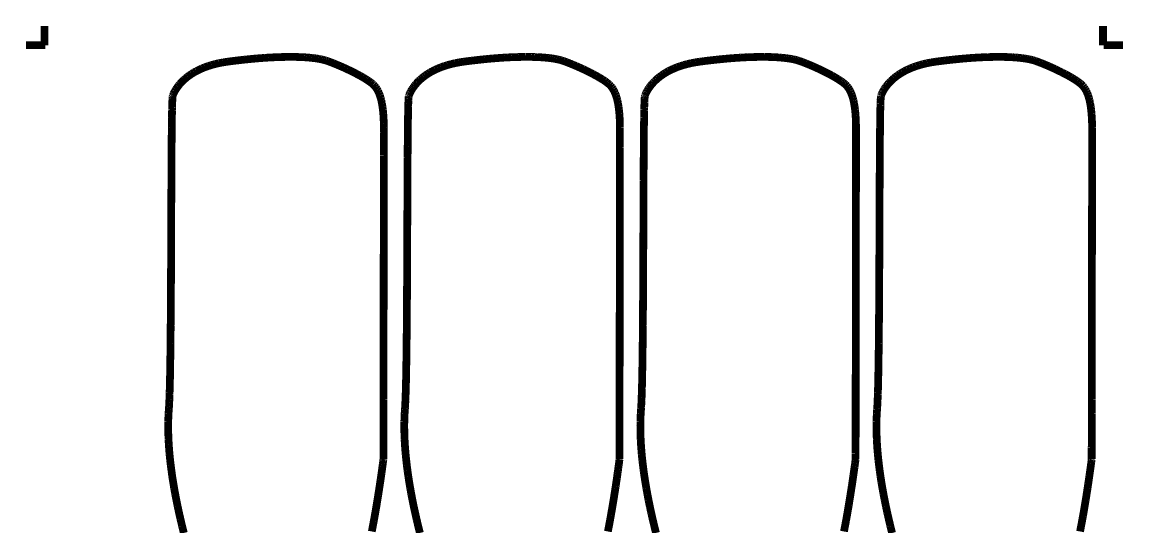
# Model space of a CAD drawing. Extents: x 0 to 49.7, y 1.1 to 69.1.
# Drawn here: x -0.04 to 49.65, y 46.38 to 69.08 of the extents above; entities that cross this region are included whole.
import ezdxf

# ---------------------------------------------------------------- set-up
doc = ezdxf.new("R2010")
doc.units = 0
doc.layers.get('0').update_dxf_attribs({"linetype": 'CONTINUOUS'})

msp = doc.modelspace()

# ---------------------------------------------------------------- linework, layer by layer
at = {"color": 24, "const_width": 0.348}
for points in [[(0.968, 68.038), (0.968, 68.907)], [(48.577, 68.038), (48.577, 68.907)], [(0.129, 68.038), (0.998, 68.038)], [(48.608, 68.038), (49.477, 68.038)], [(10.327, 67.43), (10.145, 67.412)], [(10.506, 67.446), (10.327, 67.43)], [(10.683, 67.46), (10.506, 67.446)], [(10.855, 67.473), (10.683, 67.46)], [(11.025, 67.484), (10.855, 67.473)], [(11.191, 67.493), (11.025, 67.484)], [(11.353, 67.501), (11.191, 67.493)], [(11.512, 67.507), (11.353, 67.501)], [(11.667, 67.511), (11.512, 67.507)], [(11.818, 67.514), (11.667, 67.511)], [(11.965, 67.516), (11.818, 67.514)], [(12.108, 67.516), (11.965, 67.516)], [(12.247, 67.514), (12.108, 67.516)], [(12.382, 67.511), (12.247, 67.514)], [(12.512, 67.506), (12.382, 67.511)], [(12.638, 67.5), (12.512, 67.506)], [(12.759, 67.492), (12.638, 67.5)], [(12.875, 67.482), (12.759, 67.492)], [(12.986, 67.471), (12.875, 67.482)], [(13.093, 67.459), (12.986, 67.471)], [(13.195, 67.445), (13.093, 67.459)], [(13.291, 67.43), (13.195, 67.445)], [(13.382, 67.413), (13.291, 67.43)], [(20.947, 67.43), (20.764, 67.412)], [(21.126, 67.446), (20.947, 67.43)], [(21.302, 67.46), (21.126, 67.446)], [(21.475, 67.473), (21.302, 67.46)], [(21.645, 67.484), (21.475, 67.473)], [(21.811, 67.493), (21.645, 67.484)], [(21.973, 67.501), (21.811, 67.493)], [(22.132, 67.507), (21.973, 67.501)], [(22.287, 67.511), (22.132, 67.507)], [(22.438, 67.514), (22.287, 67.511)], [(22.585, 67.516), (22.438, 67.514)], [(22.728, 67.516), (22.585, 67.516)], [(22.867, 67.514), (22.728, 67.516)], [(23.001, 67.511), (22.867, 67.514)], [(23.132, 67.506), (23.001, 67.511)], [(23.257, 67.5), (23.132, 67.506)], [(23.378, 67.492), (23.257, 67.5)], [(23.495, 67.482), (23.378, 67.492)], [(23.606, 67.471), (23.495, 67.482)], [(23.713, 67.459), (23.606, 67.471)], [(23.814, 67.445), (23.713, 67.459)], [(23.911, 67.43), (23.814, 67.445)], [(24.002, 67.413), (23.911, 67.43)], [(31.566, 67.43), (31.384, 67.412)], [(31.746, 67.446), (31.566, 67.43)], [(31.922, 67.46), (31.746, 67.446)], [(32.095, 67.473), (31.922, 67.46)], [(32.264, 67.484), (32.095, 67.473)], [(32.43, 67.493), (32.264, 67.484)], [(32.593, 67.501), (32.43, 67.493)], [(32.751, 67.507), (32.593, 67.501)], [(32.906, 67.511), (32.751, 67.507)], [(33.057, 67.514), (32.906, 67.511)], [(33.205, 67.516), (33.057, 67.514)], [(33.348, 67.516), (33.205, 67.516)], [(33.486, 67.514), (33.348, 67.516)], [(33.621, 67.511), (33.486, 67.514)], [(33.751, 67.506), (33.621, 67.511)], [(33.877, 67.5), (33.751, 67.506)], [(33.998, 67.492), (33.877, 67.5)], [(34.114, 67.482), (33.998, 67.492)], [(34.226, 67.471), (34.114, 67.482)], [(34.332, 67.459), (34.226, 67.471)], [(34.434, 67.445), (34.332, 67.459)], [(34.53, 67.43), (34.434, 67.445)], [(34.622, 67.413), (34.53, 67.43)], [(42.186, 67.43), (42.004, 67.412)], [(42.365, 67.446), (42.186, 67.43)], [(42.541, 67.46), (42.365, 67.446)], [(42.714, 67.473), (42.541, 67.46)], [(42.884, 67.484), (42.714, 67.473)], [(43.05, 67.493), (42.884, 67.484)], [(43.212, 67.501), (43.05, 67.493)], [(43.371, 67.507), (43.212, 67.501)], [(43.526, 67.511), (43.371, 67.507)], [(43.677, 67.514), (43.526, 67.511)], [(43.824, 67.516), (43.677, 67.514)], [(43.967, 67.516), (43.824, 67.516)], [(44.106, 67.514), (43.967, 67.516)], [(44.241, 67.511), (44.106, 67.514)], [(44.371, 67.506), (44.241, 67.511)], [(44.496, 67.5), (44.371, 67.506)], [(44.617, 67.492), (44.496, 67.5)], [(44.734, 67.482), (44.617, 67.492)], [(44.845, 67.471), (44.734, 67.482)], [(44.952, 67.459), (44.845, 67.471)], [(45.053, 67.445), (44.952, 67.459)], [(45.15, 67.43), (45.053, 67.445)], [(45.241, 67.413), (45.15, 67.43)], [(7.918, 66.94), (7.799, 66.881)], [(8.046, 66.998), (7.918, 66.94)], [(8.182, 67.053), (8.046, 66.998)], [(8.327, 67.104), (8.182, 67.053)], [(8.481, 67.152), (8.327, 67.104)], [(8.644, 67.196), (8.481, 67.152)], [(8.816, 67.236), (8.644, 67.196)], [(8.998, 67.27), (8.816, 67.236)], [(9.191, 67.3), (8.998, 67.27)], [(9.387, 67.326), (9.191, 67.3)], [(9.58, 67.35), (9.387, 67.326)], [(9.771, 67.372), (9.58, 67.35)], [(9.959, 67.393), (9.771, 67.372)], [(10.145, 67.412), (9.959, 67.393)], [(13.468, 67.394), (13.382, 67.413)], [(13.549, 67.374), (13.468, 67.394)], [(13.624, 67.353), (13.549, 67.374)], [(13.693, 67.33), (13.624, 67.353)], [(13.829, 67.28), (13.693, 67.33)], [(13.972, 67.225), (13.829, 67.28)], [(14.119, 67.165), (13.972, 67.225)], [(14.268, 67.102), (14.119, 67.165)], [(14.42, 67.035), (14.268, 67.102)], [(14.571, 66.966), (14.42, 67.035)], [(14.721, 66.894), (14.571, 66.966)], [(18.538, 66.94), (18.419, 66.881)], [(18.666, 66.998), (18.538, 66.94)], [(18.802, 67.053), (18.666, 66.998)], [(18.946, 67.104), (18.802, 67.053)], [(19.1, 67.152), (18.946, 67.104)], [(19.263, 67.196), (19.1, 67.152)], [(19.436, 67.236), (19.263, 67.196)], [(19.618, 67.27), (19.436, 67.236)], [(19.81, 67.3), (19.618, 67.27)], [(20.006, 67.326), (19.81, 67.3)], [(20.2, 67.35), (20.006, 67.326)], [(20.391, 67.372), (20.2, 67.35)], [(20.579, 67.393), (20.391, 67.372)], [(20.764, 67.412), (20.579, 67.393)], [(24.088, 67.394), (24.002, 67.413)], [(24.168, 67.374), (24.088, 67.394)], [(24.243, 67.353), (24.168, 67.374)], [(24.313, 67.33), (24.243, 67.353)], [(24.449, 67.28), (24.313, 67.33)], [(24.591, 67.225), (24.449, 67.28)], [(24.738, 67.165), (24.591, 67.225)], [(24.888, 67.102), (24.738, 67.165)], [(25.039, 67.035), (24.888, 67.102)], [(25.19, 66.966), (25.039, 67.035)], [(25.34, 66.894), (25.19, 66.966)], [(29.158, 66.94), (29.038, 66.881)], [(29.285, 66.998), (29.158, 66.94)], [(29.421, 67.053), (29.285, 66.998)], [(29.566, 67.104), (29.421, 67.053)], [(29.72, 67.152), (29.566, 67.104)], [(29.883, 67.196), (29.72, 67.152)], [(30.055, 67.236), (29.883, 67.196)], [(30.238, 67.27), (30.055, 67.236)], [(30.43, 67.3), (30.238, 67.27)], [(30.626, 67.326), (30.43, 67.3)], [(30.82, 67.35), (30.626, 67.326)], [(31.011, 67.372), (30.82, 67.35)], [(31.199, 67.393), (31.011, 67.372)], [(31.384, 67.412), (31.199, 67.393)], [(34.707, 67.394), (34.622, 67.413)], [(34.788, 67.374), (34.707, 67.394)], [(34.863, 67.353), (34.788, 67.374)], [(34.932, 67.33), (34.863, 67.353)], [(35.069, 67.28), (34.932, 67.33)], [(35.211, 67.225), (35.069, 67.28)], [(35.358, 67.165), (35.211, 67.225)], [(35.508, 67.102), (35.358, 67.165)], [(35.659, 67.035), (35.508, 67.102)], [(35.81, 66.966), (35.659, 67.035)], [(35.96, 66.894), (35.81, 66.966)], [(39.777, 66.94), (39.658, 66.881)], [(39.905, 66.998), (39.777, 66.94)], [(40.041, 67.053), (39.905, 66.998)], [(40.186, 67.104), (40.041, 67.053)], [(40.339, 67.152), (40.186, 67.104)], [(40.502, 67.196), (40.339, 67.152)], [(40.675, 67.236), (40.502, 67.196)], [(40.857, 67.27), (40.675, 67.236)], [(41.05, 67.3), (40.857, 67.27)], [(41.246, 67.326), (41.05, 67.3)], [(41.439, 67.35), (41.246, 67.326)], [(41.63, 67.372), (41.439, 67.35)], [(41.818, 67.393), (41.63, 67.372)], [(42.004, 67.412), (41.818, 67.393)], [(45.327, 67.394), (45.241, 67.413)], [(45.408, 67.374), (45.327, 67.394)], [(45.482, 67.353), (45.408, 67.374)], [(45.552, 67.33), (45.482, 67.353)], [(45.688, 67.28), (45.552, 67.33)], [(45.831, 67.225), (45.688, 67.28)], [(45.977, 67.165), (45.831, 67.225)], [(46.127, 67.102), (45.977, 67.165)], [(46.278, 67.035), (46.127, 67.102)], [(46.43, 66.966), (46.278, 67.035)], [(46.579, 66.894), (46.43, 66.966)], [(7.172, 66.428), (7.109, 66.363)], [(7.241, 66.493), (7.172, 66.428)], [(7.317, 66.559), (7.241, 66.493)], [(7.399, 66.625), (7.317, 66.559)], [(7.488, 66.69), (7.399, 66.625)], [(7.584, 66.755), (7.488, 66.69)], [(7.688, 66.819), (7.584, 66.755)], [(7.799, 66.881), (7.688, 66.819)], [(14.867, 66.821), (14.721, 66.894)], [(15.01, 66.748), (14.867, 66.821)], [(15.146, 66.675), (15.01, 66.748)], [(15.275, 66.602), (15.146, 66.675)], [(15.395, 66.53), (15.275, 66.602)], [(15.451, 66.495), (15.395, 66.53)], [(15.505, 66.46), (15.451, 66.495)], [(15.555, 66.427), (15.505, 66.46)], [(15.602, 66.393), (15.555, 66.427)], [(17.792, 66.428), (17.729, 66.363)], [(17.861, 66.493), (17.792, 66.428)], [(17.936, 66.559), (17.861, 66.493)], [(18.018, 66.625), (17.936, 66.559)], [(18.107, 66.69), (18.018, 66.625)], [(18.204, 66.755), (18.107, 66.69)], [(18.307, 66.819), (18.204, 66.755)], [(18.419, 66.881), (18.307, 66.819)], [(25.487, 66.821), (25.34, 66.894)], [(25.629, 66.748), (25.487, 66.821)], [(25.766, 66.675), (25.629, 66.748)], [(25.895, 66.602), (25.766, 66.675)], [(26.015, 66.53), (25.895, 66.602)], [(26.071, 66.495), (26.015, 66.53)], [(26.124, 66.46), (26.071, 66.495)], [(26.175, 66.427), (26.124, 66.46)], [(26.222, 66.393), (26.175, 66.427)], [(28.411, 66.428), (28.348, 66.363)], [(28.48, 66.493), (28.411, 66.428)], [(28.556, 66.559), (28.48, 66.493)], [(28.638, 66.625), (28.556, 66.559)], [(28.727, 66.69), (28.638, 66.625)], [(28.823, 66.755), (28.727, 66.69)], [(28.927, 66.819), (28.823, 66.755)], [(29.038, 66.881), (28.927, 66.819)], [(36.107, 66.821), (35.96, 66.894)], [(36.249, 66.748), (36.107, 66.821)], [(36.385, 66.675), (36.249, 66.748)], [(36.514, 66.602), (36.385, 66.675)], [(36.634, 66.53), (36.514, 66.602)], [(36.69, 66.495), (36.634, 66.53)], [(36.744, 66.46), (36.69, 66.495)], [(36.794, 66.427), (36.744, 66.46)], [(36.842, 66.393), (36.794, 66.427)], [(39.031, 66.428), (38.968, 66.363)], [(39.1, 66.493), (39.031, 66.428)], [(39.175, 66.559), (39.1, 66.493)], [(39.257, 66.625), (39.175, 66.559)], [(39.347, 66.69), (39.257, 66.625)], [(39.443, 66.755), (39.347, 66.69)], [(39.546, 66.819), (39.443, 66.755)], [(39.658, 66.881), (39.546, 66.819)], [(46.726, 66.821), (46.579, 66.894)], [(46.868, 66.748), (46.726, 66.821)], [(47.005, 66.675), (46.868, 66.748)], [(47.134, 66.602), (47.005, 66.675)], [(47.254, 66.53), (47.134, 66.602)], [(47.31, 66.495), (47.254, 66.53)], [(47.364, 66.46), (47.31, 66.495)], [(47.414, 66.427), (47.364, 66.46)], [(47.461, 66.393), (47.414, 66.427)], [(6.798, 65.925), (6.779, 65.886)], [(6.82, 65.968), (6.798, 65.925)], [(6.847, 66.015), (6.82, 65.968)], [(6.878, 66.067), (6.847, 66.015)], [(6.914, 66.121), (6.878, 66.067)], [(6.955, 66.178), (6.914, 66.121)], [(7.001, 66.238), (6.955, 66.178)], [(7.052, 66.3), (7.001, 66.238)], [(7.109, 66.363), (7.052, 66.3)], [(15.646, 66.361), (15.602, 66.393)], [(15.687, 66.329), (15.646, 66.361)], [(15.724, 66.299), (15.687, 66.329)], [(15.756, 66.269), (15.724, 66.299)], [(15.816, 66.208), (15.756, 66.269)], [(15.871, 66.139), (15.816, 66.208)], [(15.922, 66.062), (15.871, 66.139)], [(15.969, 65.977), (15.922, 66.062)], [(16.011, 65.883), (15.969, 65.977)], [(17.417, 65.925), (17.398, 65.886)], [(17.44, 65.968), (17.417, 65.925)], [(17.467, 66.015), (17.44, 65.968)], [(17.498, 66.067), (17.467, 66.015)], [(17.534, 66.121), (17.498, 66.067)], [(17.575, 66.178), (17.534, 66.121)], [(17.621, 66.238), (17.575, 66.178)], [(17.672, 66.3), (17.621, 66.238)], [(17.729, 66.363), (17.672, 66.3)], [(26.266, 66.361), (26.222, 66.393)], [(26.307, 66.329), (26.266, 66.361)], [(26.343, 66.299), (26.307, 66.329)], [(26.376, 66.269), (26.343, 66.299)], [(26.436, 66.208), (26.376, 66.269)], [(26.491, 66.139), (26.436, 66.208)], [(26.542, 66.062), (26.491, 66.139)], [(26.588, 65.977), (26.542, 66.062)], [(26.631, 65.883), (26.588, 65.977)], [(28.037, 65.925), (28.018, 65.886)], [(28.06, 65.968), (28.037, 65.925)], [(28.086, 66.015), (28.06, 65.968)], [(28.118, 66.067), (28.086, 66.015)], [(28.153, 66.121), (28.118, 66.067)], [(28.194, 66.178), (28.153, 66.121)], [(28.24, 66.238), (28.194, 66.178)], [(28.291, 66.3), (28.24, 66.238)], [(28.348, 66.363), (28.291, 66.3)], [(36.886, 66.361), (36.842, 66.393)], [(36.926, 66.329), (36.886, 66.361)], [(36.963, 66.299), (36.926, 66.329)], [(36.996, 66.269), (36.963, 66.299)], [(37.055, 66.208), (36.996, 66.269)], [(37.11, 66.139), (37.055, 66.208)], [(37.161, 66.062), (37.11, 66.139)], [(37.208, 65.977), (37.161, 66.062)], [(37.251, 65.883), (37.208, 65.977)], [(38.656, 65.925), (38.638, 65.886)], [(38.679, 65.968), (38.656, 65.925)], [(38.706, 66.015), (38.679, 65.968)], [(38.737, 66.067), (38.706, 66.015)], [(38.773, 66.121), (38.737, 66.067)], [(38.814, 66.178), (38.773, 66.121)], [(38.86, 66.238), (38.814, 66.178)], [(38.911, 66.3), (38.86, 66.238)], [(38.968, 66.363), (38.911, 66.3)], [(47.505, 66.361), (47.461, 66.393)], [(47.546, 66.329), (47.505, 66.361)], [(47.582, 66.299), (47.546, 66.329)], [(47.615, 66.269), (47.582, 66.299)], [(47.675, 66.208), (47.615, 66.269)], [(47.73, 66.139), (47.675, 66.208)], [(47.781, 66.062), (47.73, 66.139)], [(47.828, 65.977), (47.781, 66.062)], [(47.87, 65.883), (47.828, 65.977)], [(6.709, 65.455), (6.708, 65.403)], [(6.711, 65.502), (6.709, 65.455)], [(6.713, 65.547), (6.711, 65.502)], [(6.715, 65.587), (6.713, 65.547)], [(6.717, 65.624), (6.715, 65.587)], [(6.719, 65.656), (6.717, 65.624)], [(6.721, 65.685), (6.719, 65.656)], [(6.723, 65.71), (6.721, 65.685)], [(6.725, 65.731), (6.723, 65.71)], [(6.728, 65.748), (6.725, 65.731)], [(6.73, 65.76), (6.728, 65.748)], [(6.732, 65.769), (6.73, 65.76)], [(6.733, 65.772), (6.732, 65.769)], [(6.737, 65.783), (6.733, 65.772)], [(6.743, 65.8), (6.737, 65.783)], [(6.752, 65.823), (6.743, 65.8)], [(6.763, 65.852), (6.752, 65.823)], [(6.779, 65.886), (6.763, 65.852)], [(16.05, 65.782), (16.011, 65.883)], [(16.085, 65.671), (16.05, 65.782)], [(16.115, 65.552), (16.085, 65.671)], [(16.142, 65.423), (16.115, 65.552)], [(17.329, 65.455), (17.327, 65.403)], [(17.331, 65.502), (17.329, 65.455)], [(17.333, 65.547), (17.331, 65.502)], [(17.334, 65.587), (17.333, 65.547)], [(17.336, 65.624), (17.334, 65.587)], [(17.338, 65.656), (17.336, 65.624)], [(17.341, 65.685), (17.338, 65.656)], [(17.343, 65.71), (17.341, 65.685)], [(17.345, 65.731), (17.343, 65.71)], [(17.347, 65.748), (17.345, 65.731)], [(17.349, 65.76), (17.347, 65.748)], [(17.352, 65.769), (17.349, 65.76)], [(17.353, 65.772), (17.352, 65.769)], [(17.356, 65.783), (17.353, 65.772)], [(17.362, 65.8), (17.356, 65.783)], [(17.371, 65.823), (17.362, 65.8)], [(17.383, 65.852), (17.371, 65.823)], [(17.398, 65.886), (17.383, 65.852)], [(26.67, 65.782), (26.631, 65.883)], [(26.704, 65.671), (26.67, 65.782)], [(26.735, 65.552), (26.704, 65.671)], [(26.762, 65.423), (26.735, 65.552)], [(27.949, 65.455), (27.947, 65.403)], [(27.95, 65.502), (27.949, 65.455)], [(27.952, 65.547), (27.95, 65.502)], [(27.954, 65.587), (27.952, 65.547)], [(27.956, 65.624), (27.954, 65.587)], [(27.958, 65.656), (27.956, 65.624)], [(27.96, 65.685), (27.958, 65.656)], [(27.962, 65.71), (27.96, 65.685)], [(27.964, 65.731), (27.962, 65.71)], [(27.967, 65.748), (27.964, 65.731)], [(27.969, 65.76), (27.967, 65.748)], [(27.971, 65.769), (27.969, 65.76)], [(27.973, 65.772), (27.971, 65.769)], [(27.976, 65.783), (27.973, 65.772)], [(27.982, 65.8), (27.976, 65.783)], [(27.991, 65.823), (27.982, 65.8)], [(28.003, 65.852), (27.991, 65.823)], [(28.018, 65.886), (28.003, 65.852)], [(37.289, 65.782), (37.251, 65.883)], [(37.324, 65.671), (37.289, 65.782)], [(37.355, 65.552), (37.324, 65.671)], [(37.381, 65.423), (37.355, 65.552)], [(38.568, 65.455), (38.566, 65.403)], [(38.57, 65.502), (38.568, 65.455)], [(38.572, 65.547), (38.57, 65.502)], [(38.574, 65.587), (38.572, 65.547)], [(38.576, 65.624), (38.574, 65.587)], [(38.578, 65.656), (38.576, 65.624)], [(38.58, 65.685), (38.578, 65.656)], [(38.582, 65.71), (38.58, 65.685)], [(38.584, 65.731), (38.582, 65.71)], [(38.586, 65.748), (38.584, 65.731)], [(38.589, 65.76), (38.586, 65.748)], [(38.591, 65.769), (38.589, 65.76)], [(38.592, 65.772), (38.591, 65.769)], [(38.596, 65.783), (38.592, 65.772)], [(38.602, 65.8), (38.596, 65.783)], [(38.61, 65.823), (38.602, 65.8)], [(38.622, 65.852), (38.61, 65.823)], [(38.638, 65.886), (38.622, 65.852)], [(47.909, 65.782), (47.87, 65.883)], [(47.943, 65.671), (47.909, 65.782)], [(47.974, 65.552), (47.943, 65.671)], [(48.001, 65.423), (47.974, 65.552)], [(6.697, 64.948), (6.695, 64.87)], [(6.698, 65.023), (6.697, 64.948)], [(6.7, 65.094), (6.698, 65.023)], [(6.701, 65.163), (6.7, 65.094)], [(6.703, 65.228), (6.701, 65.163)], [(6.704, 65.29), (6.703, 65.228)], [(6.706, 65.348), (6.704, 65.29)], [(6.708, 65.403), (6.706, 65.348)], [(16.165, 65.284), (16.142, 65.423)], [(16.185, 65.136), (16.165, 65.284)], [(16.2, 64.977), (16.185, 65.136)], [(16.207, 64.894), (16.2, 64.977)], [(17.316, 64.948), (17.315, 64.87)], [(17.318, 65.023), (17.316, 64.948)], [(17.319, 65.094), (17.318, 65.023)], [(17.321, 65.163), (17.319, 65.094)], [(17.322, 65.228), (17.321, 65.163)], [(17.324, 65.29), (17.322, 65.228)], [(17.325, 65.348), (17.324, 65.29)], [(17.327, 65.403), (17.325, 65.348)], [(26.785, 65.284), (26.762, 65.423)], [(26.804, 65.136), (26.785, 65.284)], [(26.82, 64.977), (26.804, 65.136)], [(26.826, 64.894), (26.82, 64.977)], [(27.936, 64.948), (27.935, 64.87)], [(27.937, 65.023), (27.936, 64.948)], [(27.939, 65.094), (27.937, 65.023)], [(27.94, 65.163), (27.939, 65.094)], [(27.942, 65.228), (27.94, 65.163)], [(27.943, 65.29), (27.942, 65.228)], [(27.945, 65.348), (27.943, 65.29)], [(27.947, 65.403), (27.945, 65.348)], [(37.404, 65.284), (37.381, 65.423)], [(37.424, 65.136), (37.404, 65.284)], [(37.439, 64.977), (37.424, 65.136)], [(37.446, 64.894), (37.439, 64.977)], [(38.556, 64.948), (38.554, 64.87)], [(38.557, 65.023), (38.556, 64.948)], [(38.558, 65.094), (38.557, 65.023)], [(38.56, 65.163), (38.558, 65.094)], [(38.561, 65.228), (38.56, 65.163)], [(38.563, 65.29), (38.561, 65.228)], [(38.565, 65.348), (38.563, 65.29)], [(38.566, 65.403), (38.565, 65.348)], [(48.024, 65.284), (48.001, 65.423)], [(48.043, 65.136), (48.024, 65.284)], [(48.059, 64.977), (48.043, 65.136)], [(48.065, 64.894), (48.059, 64.977)], [(6.689, 64.435), (6.688, 64.34)], [(6.69, 64.528), (6.689, 64.435)], [(6.691, 64.618), (6.69, 64.528)], [(6.693, 64.705), (6.691, 64.618)], [(6.694, 64.789), (6.693, 64.705)], [(6.695, 64.87), (6.694, 64.789)], [(16.212, 64.809), (16.207, 64.894)], [(16.217, 64.72), (16.212, 64.809)], [(16.221, 64.629), (16.217, 64.72)], [(16.224, 64.536), (16.221, 64.629)], [(16.226, 64.439), (16.224, 64.536)], [(16.227, 64.34), (16.226, 64.439)], [(17.309, 64.435), (17.308, 64.34)], [(17.31, 64.528), (17.309, 64.435)], [(17.311, 64.618), (17.31, 64.528)], [(17.312, 64.705), (17.311, 64.618)], [(17.314, 64.789), (17.312, 64.705)], [(17.315, 64.87), (17.314, 64.789)], [(26.832, 64.809), (26.826, 64.894)], [(26.837, 64.72), (26.832, 64.809)], [(26.84, 64.629), (26.837, 64.72)], [(26.843, 64.536), (26.84, 64.629)], [(26.845, 64.439), (26.843, 64.536)], [(26.847, 64.34), (26.845, 64.439)], [(27.928, 64.435), (27.927, 64.34)], [(27.929, 64.528), (27.928, 64.435)], [(27.931, 64.618), (27.929, 64.528)], [(27.932, 64.705), (27.931, 64.618)], [(27.933, 64.789), (27.932, 64.705)], [(27.935, 64.87), (27.933, 64.789)], [(37.451, 64.809), (37.446, 64.894)], [(37.456, 64.72), (37.451, 64.809)], [(37.46, 64.629), (37.456, 64.72)], [(37.463, 64.536), (37.46, 64.629)], [(37.465, 64.439), (37.463, 64.536)], [(37.466, 64.34), (37.465, 64.439)], [(38.548, 64.435), (38.547, 64.34)], [(38.549, 64.528), (38.548, 64.435)], [(38.55, 64.618), (38.549, 64.528)], [(38.552, 64.705), (38.55, 64.618)], [(38.553, 64.789), (38.552, 64.705)], [(38.554, 64.87), (38.553, 64.789)], [(48.071, 64.809), (48.065, 64.894)], [(48.076, 64.72), (48.071, 64.809)], [(48.08, 64.629), (48.076, 64.72)], [(48.083, 64.536), (48.08, 64.629)], [(48.085, 64.439), (48.083, 64.536)], [(48.086, 64.34), (48.085, 64.439)], [(6.686, 64.141), (6.684, 63.933)], [(6.687, 64.242), (6.686, 64.141)], [(6.688, 64.34), (6.687, 64.242)], [(16.228, 64.238), (16.227, 64.34)], [(16.227, 63.889), (16.227, 63.948)], [(16.228, 64.21), (16.228, 64.238)], [(16.228, 64.177), (16.228, 64.21)], [(16.228, 64.14), (16.228, 64.177)], [(16.227, 64.098), (16.228, 64.14)], [(16.227, 64.052), (16.227, 64.098)], [(16.227, 64.002), (16.227, 64.052)], [(16.227, 63.948), (16.227, 64.002)], [(17.305, 64.141), (17.303, 63.933)], [(17.306, 64.242), (17.305, 64.141)], [(17.308, 64.34), (17.306, 64.242)], [(26.847, 64.238), (26.847, 64.34)], [(26.847, 64.21), (26.847, 64.238)], [(26.847, 64.177), (26.847, 64.21)], [(26.847, 64.14), (26.847, 64.177)], [(26.847, 64.098), (26.847, 64.14)], [(26.847, 64.052), (26.847, 64.098)], [(26.847, 64.002), (26.847, 64.052)], [(26.847, 63.948), (26.847, 64.002)], [(26.847, 63.889), (26.847, 63.948)], [(27.925, 64.141), (27.923, 63.933)], [(27.926, 64.242), (27.925, 64.141)], [(27.927, 64.34), (27.926, 64.242)], [(37.467, 64.238), (37.466, 64.34)], [(37.467, 64.21), (37.467, 64.238)], [(37.467, 64.177), (37.467, 64.21)], [(37.467, 64.14), (37.467, 64.177)], [(37.467, 64.098), (37.467, 64.14)], [(37.467, 64.052), (37.467, 64.098)], [(37.467, 64.002), (37.467, 64.052)], [(37.467, 63.948), (37.467, 64.002)], [(37.467, 63.889), (37.467, 63.948)], [(38.545, 64.141), (38.543, 63.933)], [(38.546, 64.242), (38.545, 64.141)], [(38.547, 64.34), (38.546, 64.242)], [(48.086, 64.238), (48.086, 64.34)], [(48.086, 64.21), (48.086, 64.238)], [(48.086, 64.177), (48.086, 64.21)], [(48.086, 64.14), (48.086, 64.177)], [(48.086, 64.098), (48.086, 64.14)], [(48.086, 64.052), (48.086, 64.098)], [(48.086, 64.002), (48.086, 64.052)], [(48.086, 63.948), (48.086, 64.002)], [(48.086, 63.889), (48.086, 63.948)], [(6.68, 63.487), (6.678, 63.25)], [(6.682, 63.714), (6.68, 63.487)], [(6.684, 63.933), (6.682, 63.714)], [(16.227, 63.827), (16.227, 63.889)], [(16.227, 63.761), (16.227, 63.827)], [(16.227, 63.691), (16.227, 63.761)], [(16.227, 63.617), (16.227, 63.691)], [(16.227, 63.539), (16.227, 63.617)], [(16.227, 63.458), (16.227, 63.539)], [(16.227, 63.373), (16.227, 63.458)], [(17.3, 63.487), (17.298, 63.25)], [(17.301, 63.714), (17.3, 63.487)], [(17.303, 63.933), (17.301, 63.714)], [(26.847, 63.827), (26.847, 63.889)], [(26.847, 63.761), (26.847, 63.827)], [(26.847, 63.691), (26.847, 63.761)], [(26.847, 63.617), (26.847, 63.691)], [(26.847, 63.539), (26.847, 63.617)], [(26.847, 63.458), (26.847, 63.539)], [(26.846, 63.373), (26.847, 63.458)], [(27.919, 63.487), (27.918, 63.25)], [(27.921, 63.714), (27.919, 63.487)], [(27.923, 63.933), (27.921, 63.714)], [(37.466, 63.691), (37.466, 63.761)], [(37.466, 63.617), (37.466, 63.691)], [(37.466, 63.539), (37.466, 63.617)], [(37.466, 63.458), (37.466, 63.539)], [(37.466, 63.373), (37.466, 63.458)], [(37.466, 63.827), (37.467, 63.889)], [(37.466, 63.761), (37.466, 63.827)], [(38.539, 63.487), (38.537, 63.25)], [(38.541, 63.714), (38.539, 63.487)], [(38.543, 63.933), (38.541, 63.714)], [(48.086, 63.827), (48.086, 63.889)], [(48.086, 63.761), (48.086, 63.827)], [(48.086, 63.691), (48.086, 63.761)], [(48.086, 63.617), (48.086, 63.691)], [(48.086, 63.539), (48.086, 63.617)], [(48.086, 63.458), (48.086, 63.539)], [(48.086, 63.373), (48.086, 63.458)], [(6.677, 63.006), (6.675, 62.754)], [(6.678, 63.25), (6.677, 63.006)], [(16.226, 62.898), (16.226, 62.999)], [(16.227, 63.284), (16.227, 63.373)], [(16.227, 63.193), (16.227, 63.284)], [(16.226, 63.097), (16.227, 63.193)], [(16.226, 62.999), (16.226, 63.097)], [(17.296, 63.006), (17.295, 62.754)], [(17.298, 63.25), (17.296, 63.006)], [(26.846, 63.284), (26.846, 63.373)], [(26.846, 63.193), (26.846, 63.284)], [(26.846, 63.097), (26.846, 63.193)], [(26.846, 62.999), (26.846, 63.097)], [(26.846, 62.898), (26.846, 62.999)], [(27.916, 63.006), (27.914, 62.754)], [(27.918, 63.25), (27.916, 63.006)], [(37.466, 63.284), (37.466, 63.373)], [(37.466, 63.193), (37.466, 63.284)], [(37.466, 63.097), (37.466, 63.193)], [(37.466, 62.999), (37.466, 63.097)], [(37.465, 62.898), (37.466, 62.999)], [(38.536, 63.006), (38.534, 62.754)], [(38.537, 63.25), (38.536, 63.006)], [(48.085, 63.097), (48.085, 63.193)], [(48.085, 62.999), (48.085, 63.097)], [(48.085, 62.898), (48.085, 62.999)], [(48.086, 63.284), (48.086, 63.373)], [(48.085, 63.193), (48.086, 63.284)], [(6.674, 62.495), (6.672, 62.229)], [(6.675, 62.754), (6.674, 62.495)], [(16.226, 62.793), (16.226, 62.898)], [(16.226, 62.685), (16.226, 62.793)], [(16.226, 62.575), (16.226, 62.685)], [(16.226, 62.461), (16.226, 62.575)], [(16.226, 62.345), (16.226, 62.461)], [(17.293, 62.495), (17.292, 62.229)], [(17.295, 62.754), (17.293, 62.495)], [(26.845, 62.461), (26.845, 62.575)], [(26.845, 62.345), (26.845, 62.461)], [(26.846, 62.793), (26.846, 62.898)], [(26.846, 62.685), (26.846, 62.793)], [(26.845, 62.575), (26.846, 62.685)], [(27.913, 62.495), (27.912, 62.229)], [(27.914, 62.754), (27.913, 62.495)], [(37.465, 62.793), (37.465, 62.898)], [(37.465, 62.685), (37.465, 62.793)], [(37.465, 62.575), (37.465, 62.685)], [(37.465, 62.461), (37.465, 62.575)], [(37.465, 62.345), (37.465, 62.461)], [(38.533, 62.495), (38.531, 62.229)], [(38.534, 62.754), (38.533, 62.495)], [(48.085, 62.793), (48.085, 62.898)], [(48.085, 62.685), (48.085, 62.793)], [(48.085, 62.575), (48.085, 62.685)], [(48.085, 62.461), (48.085, 62.575)], [(48.084, 62.345), (48.085, 62.461)], [(6.671, 61.957), (6.67, 61.679)], [(6.672, 62.229), (6.671, 61.957)], [(16.225, 62.104), (16.225, 62.226)], [(16.225, 61.98), (16.225, 62.104)], [(16.225, 61.723), (16.225, 61.98)], [(16.225, 62.226), (16.226, 62.345)], [(17.291, 61.957), (17.289, 61.679)], [(17.292, 62.229), (17.291, 61.957)], [(26.845, 62.226), (26.845, 62.345)], [(26.845, 62.104), (26.845, 62.226)], [(26.845, 61.98), (26.845, 62.104)], [(26.844, 61.723), (26.845, 61.98)], [(27.91, 61.957), (27.909, 61.679)], [(27.912, 62.229), (27.91, 61.957)], [(37.464, 61.98), (37.465, 62.104)], [(37.464, 61.723), (37.464, 61.98)], [(37.465, 62.226), (37.465, 62.345)], [(37.465, 62.104), (37.465, 62.226)], [(38.53, 61.957), (38.529, 61.679)], [(38.531, 62.229), (38.53, 61.957)], [(48.084, 62.226), (48.084, 62.345)], [(48.084, 62.104), (48.084, 62.226)], [(48.084, 61.98), (48.084, 62.104)], [(48.084, 61.723), (48.084, 61.98)], [(6.67, 61.679), (6.669, 61.396)], [(16.224, 61.184), (16.224, 61.458)], [(16.224, 61.458), (16.225, 61.723)], [(17.289, 61.679), (17.288, 61.396)], [(26.844, 61.458), (26.844, 61.723)], [(26.844, 61.184), (26.844, 61.458)], [(27.909, 61.679), (27.908, 61.396)], [(37.463, 61.184), (37.464, 61.458)], [(37.464, 61.458), (37.464, 61.723)], [(38.529, 61.679), (38.527, 61.396)], [(48.083, 61.458), (48.084, 61.723)], [(48.083, 61.184), (48.083, 61.458)], [(6.667, 61.109), (6.666, 60.817)], [(6.669, 61.396), (6.667, 61.109)], [(16.224, 60.901), (16.224, 61.184)], [(17.287, 61.109), (17.286, 60.817)], [(17.288, 61.396), (17.287, 61.109)], [(26.843, 60.901), (26.844, 61.184)], [(27.907, 61.109), (27.905, 60.817)], [(27.908, 61.396), (27.907, 61.109)], [(37.463, 60.901), (37.463, 61.184)], [(38.526, 61.109), (38.525, 60.817)], [(38.527, 61.396), (38.526, 61.109)], [(48.083, 60.901), (48.083, 61.184)], [(6.665, 60.522), (6.664, 60.223)], [(6.666, 60.817), (6.665, 60.522)], [(16.223, 60.314), (16.223, 60.611)], [(16.223, 60.611), (16.224, 60.901)], [(17.285, 60.522), (17.284, 60.223)], [(17.286, 60.817), (17.285, 60.522)], [(26.843, 60.611), (26.843, 60.901)], [(26.843, 60.314), (26.843, 60.611)], [(27.904, 60.522), (27.903, 60.223)], [(27.905, 60.817), (27.904, 60.522)], [(37.462, 60.314), (37.463, 60.611)], [(37.463, 60.611), (37.463, 60.901)], [(38.524, 60.522), (38.523, 60.223)], [(38.525, 60.817), (38.524, 60.522)], [(48.082, 60.611), (48.083, 60.901)], [(48.082, 60.314), (48.082, 60.611)], [(6.664, 60.223), (6.663, 59.922)], [(16.222, 59.701), (16.223, 60.01)], [(16.223, 60.01), (16.223, 60.314)], [(17.284, 60.223), (17.282, 59.922)], [(26.842, 60.01), (26.843, 60.314)], [(26.842, 59.701), (26.842, 60.01)], [(27.903, 60.223), (27.902, 59.922)], [(37.462, 60.01), (37.462, 60.314)], [(37.461, 59.701), (37.462, 60.01)], [(38.523, 60.223), (38.522, 59.922)], [(48.081, 59.701), (48.081, 60.01)], [(48.081, 60.01), (48.082, 60.314)], [(6.663, 59.922), (6.66, 59.313)], [(16.222, 59.386), (16.222, 59.701)], [(17.282, 59.922), (17.28, 59.313)], [(26.841, 59.386), (26.842, 59.701)], [(27.902, 59.922), (27.9, 59.313)], [(37.461, 59.386), (37.461, 59.701)], [(38.522, 59.922), (38.519, 59.313)], [(48.081, 59.386), (48.081, 59.701)], [(6.66, 59.313), (6.658, 58.7)], [(16.221, 59.067), (16.222, 59.386)], [(16.221, 58.743), (16.221, 59.067)], [(17.28, 59.313), (17.278, 58.7)], [(26.841, 59.067), (26.841, 59.386)], [(26.841, 58.743), (26.841, 59.067)], [(27.9, 59.313), (27.897, 58.7)], [(37.46, 58.743), (37.461, 59.067)], [(37.461, 59.067), (37.461, 59.386)], [(38.519, 59.313), (38.517, 58.7)], [(48.08, 59.067), (48.081, 59.386)], [(48.08, 58.743), (48.08, 59.067)], [(6.658, 58.7), (6.655, 58.087)], [(16.22, 58.417), (16.221, 58.743)], [(17.278, 58.7), (17.275, 58.087)], [(26.84, 58.417), (26.841, 58.743)], [(27.897, 58.7), (27.894, 58.087)], [(37.46, 58.417), (37.46, 58.743)], [(38.517, 58.7), (38.514, 58.087)], [(48.079, 58.417), (48.08, 58.743)], [(6.655, 58.087), (6.652, 57.476)], [(16.22, 58.087), (16.22, 58.417)], [(16.22, 57.756), (16.22, 58.087)], [(17.275, 58.087), (17.272, 57.476)], [(26.839, 57.756), (26.84, 58.087)], [(26.84, 58.087), (26.84, 58.417)], [(27.894, 58.087), (27.891, 57.476)], [(37.459, 58.087), (37.46, 58.417)], [(37.459, 57.756), (37.459, 58.087)], [(38.514, 58.087), (38.511, 57.476)], [(48.078, 57.756), (48.079, 58.087)], [(48.079, 58.087), (48.079, 58.417)], [(6.652, 57.476), (6.651, 57.174)], [(16.219, 57.088), (16.22, 57.756)], [(17.272, 57.476), (17.27, 57.174)], [(26.838, 57.088), (26.839, 57.756)], [(27.891, 57.476), (27.89, 57.174)], [(37.458, 57.088), (37.459, 57.756)], [(38.511, 57.476), (38.509, 57.174)], [(48.077, 57.088), (48.078, 57.756)], [(6.651, 57.174), (6.649, 56.873)], [(16.218, 56.419), (16.219, 57.088)], [(17.27, 57.174), (17.269, 56.873)], [(26.837, 56.419), (26.838, 57.088)], [(27.89, 57.174), (27.888, 56.873)], [(37.457, 56.419), (37.458, 57.088)], [(38.509, 57.174), (38.508, 56.873)], [(48.077, 56.419), (48.077, 57.088)], [(6.647, 56.576), (6.645, 56.282)], [(6.649, 56.873), (6.647, 56.576)], [(17.267, 56.576), (17.265, 56.282)], [(17.269, 56.873), (17.267, 56.576)], [(27.886, 56.576), (27.884, 56.282)], [(27.888, 56.873), (27.886, 56.576)], [(38.506, 56.576), (38.504, 56.282)], [(38.508, 56.873), (38.506, 56.576)], [(6.643, 55.991), (6.641, 55.705)], [(6.645, 56.282), (6.643, 55.991)], [(16.217, 55.753), (16.218, 56.419)], [(17.263, 55.991), (17.261, 55.705)], [(17.265, 56.282), (17.263, 55.991)], [(26.836, 55.753), (26.837, 56.419)], [(27.882, 55.991), (27.88, 55.705)], [(27.884, 56.282), (27.882, 55.991)], [(37.456, 55.753), (37.457, 56.419)], [(38.502, 55.991), (38.5, 55.705)], [(38.504, 56.282), (38.502, 55.991)], [(48.076, 55.753), (48.077, 56.419)], [(6.641, 55.705), (6.639, 55.424)], [(16.216, 55.423), (16.217, 55.753)], [(17.261, 55.705), (17.258, 55.424)], [(26.836, 55.423), (26.836, 55.753)], [(27.88, 55.705), (27.878, 55.424)], [(37.456, 55.423), (37.456, 55.753)], [(38.5, 55.705), (38.497, 55.424)], [(48.075, 55.423), (48.076, 55.753)], [(6.636, 55.148), (6.634, 54.878)], [(6.639, 55.424), (6.636, 55.148)], [(16.216, 55.095), (16.216, 55.423)], [(16.215, 54.771), (16.216, 55.095)], [(17.256, 55.148), (17.253, 54.878)], [(17.258, 55.424), (17.256, 55.148)], [(26.835, 54.771), (26.836, 55.095)], [(26.836, 55.095), (26.836, 55.423)], [(27.875, 55.148), (27.873, 54.878)], [(27.878, 55.424), (27.875, 55.148)], [(37.455, 55.095), (37.456, 55.423)], [(37.455, 54.771), (37.455, 55.095)], [(38.495, 55.148), (38.492, 54.878)], [(38.497, 55.424), (38.495, 55.148)], [(48.074, 54.771), (48.075, 55.095)], [(48.075, 55.095), (48.075, 55.423)], [(6.631, 54.614), (6.628, 54.358)], [(6.634, 54.878), (6.631, 54.614)], [(16.215, 54.45), (16.215, 54.771)], [(17.25, 54.614), (17.247, 54.358)], [(17.253, 54.878), (17.25, 54.614)], [(26.835, 54.45), (26.835, 54.771)], [(27.87, 54.614), (27.867, 54.358)], [(27.873, 54.878), (27.87, 54.614)], [(37.454, 54.45), (37.455, 54.771)], [(38.49, 54.614), (38.487, 54.358)], [(38.492, 54.878), (38.49, 54.614)], [(48.074, 54.45), (48.074, 54.771)], [(6.625, 54.108), (6.621, 53.867)], [(6.628, 54.358), (6.625, 54.108)], [(16.214, 53.823), (16.215, 54.134)], [(16.215, 54.134), (16.215, 54.45)], [(17.244, 54.108), (17.241, 53.867)], [(17.247, 54.358), (17.244, 54.108)], [(26.834, 54.134), (26.835, 54.45)], [(26.834, 53.823), (26.834, 54.134)], [(27.864, 54.108), (27.86, 53.867)], [(27.867, 54.358), (27.864, 54.108)], [(37.453, 53.823), (37.454, 54.134)], [(37.454, 54.134), (37.454, 54.45)], [(38.483, 54.108), (38.48, 53.867)], [(38.487, 54.358), (38.483, 54.108)], [(48.073, 54.134), (48.074, 54.45)], [(48.073, 53.823), (48.073, 54.134)], [(6.618, 53.633), (6.614, 53.409)], [(6.621, 53.867), (6.618, 53.633)], [(16.213, 53.218), (16.214, 53.517)], [(16.214, 53.517), (16.214, 53.823)], [(17.237, 53.633), (17.234, 53.409)], [(17.241, 53.867), (17.237, 53.633)], [(26.833, 53.517), (26.834, 53.823)], [(26.833, 53.218), (26.833, 53.517)], [(27.857, 53.633), (27.853, 53.409)], [(27.86, 53.867), (27.857, 53.633)], [(37.453, 53.517), (37.453, 53.823)], [(37.452, 53.218), (37.453, 53.517)], [(38.476, 53.633), (38.473, 53.409)], [(38.48, 53.867), (38.476, 53.633)], [(48.072, 53.218), (48.073, 53.517)], [(48.073, 53.517), (48.073, 53.823)], [(6.61, 53.194), (6.606, 52.988)], [(6.614, 53.409), (6.61, 53.194)], [(16.213, 52.925), (16.213, 53.218)], [(17.23, 53.194), (17.225, 52.988)], [(17.234, 53.409), (17.23, 53.194)], [(26.832, 52.925), (26.833, 53.218)], [(27.849, 53.194), (27.845, 52.988)], [(27.853, 53.409), (27.849, 53.194)], [(37.452, 52.925), (37.452, 53.218)], [(38.469, 53.194), (38.464, 52.988)], [(38.473, 53.409), (38.469, 53.194)], [(48.072, 52.925), (48.072, 53.218)], [(6.594, 52.521), (6.591, 52.436)], [(6.596, 52.609), (6.594, 52.521)], [(6.599, 52.7), (6.596, 52.609)], [(6.601, 52.793), (6.599, 52.7)], [(6.603, 52.889), (6.601, 52.793)], [(6.606, 52.988), (6.603, 52.889)], [(16.212, 52.363), (16.212, 52.64)], [(16.212, 52.64), (16.213, 52.925)], [(17.214, 52.521), (17.211, 52.436)], [(17.216, 52.609), (17.214, 52.521)], [(17.218, 52.7), (17.216, 52.609)], [(17.221, 52.793), (17.218, 52.7)], [(17.223, 52.889), (17.221, 52.793)], [(17.225, 52.988), (17.223, 52.889)], [(26.832, 52.64), (26.832, 52.925)], [(26.832, 52.363), (26.832, 52.64)], [(27.833, 52.521), (27.831, 52.436)], [(27.836, 52.609), (27.833, 52.521)], [(27.838, 52.7), (27.836, 52.609)], [(27.84, 52.793), (27.838, 52.7)], [(27.843, 52.889), (27.84, 52.793)], [(27.845, 52.988), (27.843, 52.889)], [(37.451, 52.363), (37.452, 52.64)], [(37.452, 52.64), (37.452, 52.925)], [(38.453, 52.521), (38.45, 52.436)], [(38.455, 52.609), (38.453, 52.521)], [(38.458, 52.7), (38.455, 52.609)], [(38.46, 52.793), (38.458, 52.7)], [(38.462, 52.889), (38.46, 52.793)], [(38.464, 52.988), (38.462, 52.889)], [(48.071, 52.64), (48.072, 52.925)], [(48.071, 52.363), (48.071, 52.64)], [(6.578, 52.057), (6.575, 51.991)], [(6.581, 52.127), (6.578, 52.057)], [(6.583, 52.2), (6.581, 52.127)], [(6.586, 52.275), (6.583, 52.2)], [(6.589, 52.354), (6.586, 52.275)], [(6.591, 52.436), (6.589, 52.354)], [(16.211, 51.836), (16.212, 52.095)], [(16.212, 52.095), (16.212, 52.363)], [(17.197, 52.057), (17.194, 51.991)], [(17.2, 52.127), (17.197, 52.057)], [(17.203, 52.2), (17.2, 52.127)], [(17.206, 52.275), (17.203, 52.2)], [(17.208, 52.354), (17.206, 52.275)], [(17.211, 52.436), (17.208, 52.354)], [(26.831, 52.095), (26.832, 52.363)], [(26.831, 51.836), (26.831, 52.095)], [(27.817, 52.057), (27.814, 51.991)], [(27.82, 52.127), (27.817, 52.057)], [(27.823, 52.2), (27.82, 52.127)], [(27.825, 52.275), (27.823, 52.2)], [(27.828, 52.354), (27.825, 52.275)], [(27.831, 52.436), (27.828, 52.354)], [(37.451, 52.095), (37.451, 52.363)], [(37.451, 51.836), (37.451, 52.095)], [(38.437, 52.057), (38.434, 51.991)], [(38.439, 52.127), (38.437, 52.057)], [(38.442, 52.2), (38.439, 52.127)], [(38.445, 52.275), (38.442, 52.2)], [(38.448, 52.354), (38.445, 52.275)], [(38.45, 52.436), (38.448, 52.354)], [(48.07, 51.836), (48.071, 52.095)], [(48.071, 52.095), (48.071, 52.363)], [(6.556, 51.666), (6.543, 51.489)], [(6.559, 51.711), (6.556, 51.666)], [(6.562, 51.76), (6.559, 51.711)], [(6.566, 51.812), (6.562, 51.76)], [(6.569, 51.869), (6.566, 51.812)], [(6.572, 51.928), (6.569, 51.869)], [(6.575, 51.991), (6.572, 51.928)], [(16.211, 51.71), (16.211, 51.836)], [(16.211, 51.587), (16.211, 51.71)], [(16.211, 51.466), (16.211, 51.587)], [(17.175, 51.666), (17.163, 51.489)], [(17.179, 51.711), (17.175, 51.666)], [(17.182, 51.76), (17.179, 51.711)], [(17.185, 51.812), (17.182, 51.76)], [(17.188, 51.869), (17.185, 51.812)], [(17.191, 51.928), (17.188, 51.869)], [(17.194, 51.991), (17.191, 51.928)], [(26.831, 51.71), (26.831, 51.836)], [(26.831, 51.587), (26.831, 51.71)], [(26.83, 51.466), (26.831, 51.587)], [(27.795, 51.666), (27.783, 51.489)], [(27.798, 51.711), (27.795, 51.666)], [(27.802, 51.76), (27.798, 51.711)], [(27.805, 51.812), (27.802, 51.76)], [(27.808, 51.869), (27.805, 51.812)], [(27.811, 51.928), (27.808, 51.869)], [(27.814, 51.991), (27.811, 51.928)], [(37.45, 51.71), (37.451, 51.836)], [(37.45, 51.587), (37.45, 51.71)], [(37.45, 51.466), (37.45, 51.587)], [(38.414, 51.666), (38.402, 51.489)], [(38.418, 51.711), (38.414, 51.666)], [(38.421, 51.76), (38.418, 51.711)], [(38.424, 51.812), (38.421, 51.76)], [(38.428, 51.869), (38.424, 51.812)], [(38.431, 51.928), (38.428, 51.869)], [(38.434, 51.991), (38.431, 51.928)], [(48.07, 51.71), (48.07, 51.836)], [(48.07, 51.587), (48.07, 51.71)], [(48.07, 51.466), (48.07, 51.587)], [(6.529, 51.118), (6.527, 50.923)], [(6.534, 51.306), (6.529, 51.118)], [(6.543, 51.489), (6.534, 51.306)], [(16.21, 51.12), (16.21, 51.233)], [(16.21, 51.011), (16.21, 51.12)], [(16.211, 51.348), (16.211, 51.466)], [(16.21, 51.233), (16.211, 51.348)], [(17.148, 51.118), (17.146, 50.923)], [(17.154, 51.306), (17.148, 51.118)], [(17.163, 51.489), (17.154, 51.306)], [(26.83, 51.348), (26.83, 51.466)], [(26.83, 51.233), (26.83, 51.348)], [(26.83, 51.12), (26.83, 51.233)], [(26.83, 51.011), (26.83, 51.12)], [(27.768, 51.118), (27.766, 50.923)], [(27.774, 51.306), (27.768, 51.118)], [(27.783, 51.489), (27.774, 51.306)], [(37.45, 51.348), (37.45, 51.466)], [(37.45, 51.233), (37.45, 51.348)], [(37.45, 51.12), (37.45, 51.233)], [(37.449, 51.011), (37.45, 51.12)], [(38.388, 51.118), (38.385, 50.923)], [(38.393, 51.306), (38.388, 51.118)], [(38.402, 51.489), (38.393, 51.306)], [(48.069, 51.233), (48.069, 51.348)], [(48.069, 51.12), (48.069, 51.233)], [(48.069, 51.011), (48.069, 51.12)], [(48.069, 51.348), (48.07, 51.466)], [(6.527, 50.923), (6.528, 50.723)], [(6.528, 50.723), (6.533, 50.517)], [(6.533, 50.517), (6.541, 50.304)], [(16.21, 50.904), (16.21, 51.011)], [(16.21, 50.8), (16.21, 50.904)], [(16.21, 50.7), (16.21, 50.8)], [(16.21, 50.603), (16.21, 50.7)], [(16.209, 50.509), (16.21, 50.603)], [(17.146, 50.923), (17.148, 50.723)], [(17.148, 50.723), (17.152, 50.517)], [(17.152, 50.517), (17.161, 50.304)], [(26.829, 50.7), (26.829, 50.8)], [(26.829, 50.603), (26.829, 50.7)], [(26.829, 50.509), (26.829, 50.603)], [(26.83, 50.904), (26.83, 51.011)], [(26.829, 50.8), (26.83, 50.904)], [(27.766, 50.923), (27.767, 50.723)], [(27.767, 50.723), (27.772, 50.517)], [(27.772, 50.517), (27.781, 50.304)], [(37.449, 50.904), (37.449, 51.011)], [(37.449, 50.8), (37.449, 50.904)], [(37.449, 50.7), (37.449, 50.8)], [(37.449, 50.603), (37.449, 50.7)], [(37.449, 50.509), (37.449, 50.603)], [(38.385, 50.923), (38.387, 50.723)], [(38.387, 50.723), (38.392, 50.517)], [(38.392, 50.517), (38.4, 50.304)], [(48.068, 50.509), (48.068, 50.603)], [(48.069, 50.904), (48.069, 51.011)], [(48.069, 50.8), (48.069, 50.904)], [(48.069, 50.7), (48.069, 50.8)], [(48.068, 50.603), (48.069, 50.7)], [(6.541, 50.304), (6.554, 50.087)], [(6.554, 50.087), (6.569, 49.863)], [(16.209, 50.419), (16.209, 50.509)], [(16.209, 50.331), (16.209, 50.419)], [(16.209, 50.248), (16.209, 50.331)], [(16.209, 50.168), (16.209, 50.248)], [(16.209, 50.092), (16.209, 50.168)], [(16.209, 50.019), (16.209, 50.092)], [(17.161, 50.304), (17.173, 50.087)], [(17.173, 50.087), (17.189, 49.863)], [(26.828, 50.019), (26.828, 50.092)], [(26.829, 50.419), (26.829, 50.509)], [(26.829, 50.331), (26.829, 50.419)], [(26.829, 50.248), (26.829, 50.331)], [(26.829, 50.168), (26.829, 50.248)], [(26.828, 50.092), (26.829, 50.168)], [(27.781, 50.304), (27.793, 50.087)], [(27.793, 50.087), (27.809, 49.863)], [(37.448, 50.248), (37.448, 50.331)], [(37.448, 50.168), (37.448, 50.248)], [(37.448, 50.092), (37.448, 50.168)], [(37.448, 50.019), (37.448, 50.092)], [(37.449, 50.419), (37.449, 50.509)], [(37.448, 50.331), (37.449, 50.419)], [(38.4, 50.304), (38.412, 50.087)], [(38.412, 50.087), (38.428, 49.863)], [(48.068, 50.419), (48.068, 50.509)], [(48.068, 50.331), (48.068, 50.419)], [(48.068, 50.248), (48.068, 50.331)], [(48.068, 50.168), (48.068, 50.248)], [(48.068, 50.092), (48.068, 50.168)], [(48.068, 50.019), (48.068, 50.092)], [(6.569, 49.863), (6.589, 49.633)], [(6.589, 49.633), (6.613, 49.397)], [(16.208, 49.715), (16.208, 49.768)], [(16.208, 49.666), (16.208, 49.715)], [(16.208, 49.622), (16.208, 49.666)], [(16.208, 49.582), (16.208, 49.622)], [(16.208, 49.547), (16.208, 49.582)], [(16.208, 49.516), (16.208, 49.547)], [(16.209, 49.95), (16.209, 50.019)], [(16.209, 49.885), (16.209, 49.95)], [(16.208, 49.825), (16.209, 49.885)], [(16.208, 49.768), (16.208, 49.825)], [(17.189, 49.863), (17.209, 49.633)], [(17.209, 49.633), (17.233, 49.397)], [(26.828, 49.95), (26.828, 50.019)], [(26.828, 49.885), (26.828, 49.95)], [(26.828, 49.825), (26.828, 49.885)], [(26.828, 49.768), (26.828, 49.825)], [(26.828, 49.715), (26.828, 49.768)], [(26.828, 49.666), (26.828, 49.715)], [(26.828, 49.622), (26.828, 49.666)], [(26.828, 49.582), (26.828, 49.622)], [(26.828, 49.547), (26.828, 49.582)], [(26.828, 49.516), (26.828, 49.547)], [(27.809, 49.863), (27.828, 49.633)], [(27.828, 49.633), (27.852, 49.397)], [(37.447, 49.582), (37.447, 49.622)], [(37.447, 49.547), (37.447, 49.582)], [(37.447, 49.516), (37.447, 49.547)], [(37.448, 49.95), (37.448, 50.019)], [(37.448, 49.885), (37.448, 49.95)], [(37.448, 49.825), (37.448, 49.885)], [(37.448, 49.768), (37.448, 49.825)], [(37.448, 49.715), (37.448, 49.768)], [(37.447, 49.666), (37.448, 49.715)], [(37.447, 49.622), (37.447, 49.666)], [(38.428, 49.863), (38.448, 49.633)], [(38.448, 49.633), (38.472, 49.397)], [(48.067, 49.825), (48.067, 49.885)], [(48.067, 49.768), (48.067, 49.825)], [(48.067, 49.715), (48.067, 49.768)], [(48.067, 49.666), (48.067, 49.715)], [(48.067, 49.622), (48.067, 49.666)], [(48.067, 49.582), (48.067, 49.622)], [(48.067, 49.547), (48.067, 49.582)], [(48.067, 49.516), (48.067, 49.547)], [(48.067, 49.95), (48.068, 50.019)], [(48.067, 49.885), (48.067, 49.95)], [(6.613, 49.397), (6.641, 49.156)], [(6.641, 49.156), (6.673, 48.908)], [(16.154, 49.024), (16.162, 49.085)], [(16.162, 49.085), (16.17, 49.142)], [(16.17, 49.142), (16.177, 49.194)], [(16.177, 49.194), (16.184, 49.241)], [(16.184, 49.241), (16.189, 49.284)], [(16.189, 49.284), (16.194, 49.321)], [(16.194, 49.321), (16.198, 49.353)], [(16.198, 49.353), (16.202, 49.379)], [(16.202, 49.379), (16.204, 49.4)], [(16.204, 49.4), (16.206, 49.416)], [(16.206, 49.416), (16.208, 49.425)], [(16.208, 49.489), (16.208, 49.516)], [(16.208, 49.467), (16.208, 49.489)], [(16.208, 49.45), (16.208, 49.467)], [(16.208, 49.438), (16.208, 49.45)], [(16.208, 49.43), (16.208, 49.438)], [(16.208, 49.428), (16.208, 49.43)], [(16.208, 49.425), (16.208, 49.428)], [(17.233, 49.397), (17.26, 49.156)], [(17.26, 49.156), (17.292, 48.908)], [(26.774, 49.024), (26.782, 49.085)], [(26.782, 49.085), (26.79, 49.142)], [(26.79, 49.142), (26.797, 49.194)], [(26.797, 49.194), (26.803, 49.241)], [(26.803, 49.241), (26.809, 49.284)], [(26.809, 49.284), (26.814, 49.321)], [(26.814, 49.321), (26.818, 49.353)], [(26.818, 49.353), (26.821, 49.379)], [(26.821, 49.379), (26.824, 49.4)], [(26.824, 49.4), (26.826, 49.416)], [(26.826, 49.416), (26.827, 49.425)], [(26.827, 49.425), (26.828, 49.428)], [(26.828, 49.489), (26.828, 49.516)], [(26.828, 49.467), (26.828, 49.489)], [(26.828, 49.45), (26.828, 49.467)], [(26.828, 49.438), (26.828, 49.45)], [(26.828, 49.43), (26.828, 49.438)], [(26.828, 49.428), (26.828, 49.43)], [(27.852, 49.397), (27.88, 49.156)], [(27.88, 49.156), (27.912, 48.908)], [(37.393, 49.024), (37.402, 49.085)], [(37.402, 49.085), (37.409, 49.142)], [(37.409, 49.142), (37.416, 49.194)], [(37.416, 49.194), (37.423, 49.241)], [(37.423, 49.241), (37.428, 49.284)], [(37.428, 49.284), (37.433, 49.321)], [(37.433, 49.321), (37.437, 49.353)], [(37.437, 49.353), (37.441, 49.379)], [(37.441, 49.379), (37.444, 49.4)], [(37.444, 49.4), (37.446, 49.416)], [(37.446, 49.416), (37.447, 49.425)], [(37.447, 49.489), (37.447, 49.516)], [(37.447, 49.467), (37.447, 49.489)], [(37.447, 49.45), (37.447, 49.467)], [(37.447, 49.438), (37.447, 49.45)], [(37.447, 49.43), (37.447, 49.438)], [(37.447, 49.428), (37.447, 49.43)], [(37.447, 49.425), (37.447, 49.428)], [(38.472, 49.397), (38.5, 49.156)], [(38.5, 49.156), (38.531, 48.908)], [(48.013, 49.024), (48.021, 49.085)], [(48.021, 49.085), (48.029, 49.142)], [(48.029, 49.142), (48.036, 49.194)], [(48.036, 49.194), (48.042, 49.241)], [(48.042, 49.241), (48.048, 49.284)], [(48.048, 49.284), (48.053, 49.321)], [(48.053, 49.321), (48.057, 49.353)], [(48.057, 49.353), (48.061, 49.379)], [(48.061, 49.379), (48.063, 49.4)], [(48.063, 49.4), (48.065, 49.416)], [(48.065, 49.416), (48.066, 49.425)], [(48.066, 49.425), (48.067, 49.428)], [(48.067, 49.489), (48.067, 49.516)], [(48.067, 49.467), (48.067, 49.489)], [(48.067, 49.45), (48.067, 49.467)], [(48.067, 49.438), (48.067, 49.45)], [(48.067, 49.43), (48.067, 49.438)], [(48.067, 49.428), (48.067, 49.43)], [(6.673, 48.908), (6.708, 48.655)], [(6.708, 48.655), (6.749, 48.396)], [(16.077, 48.484), (16.09, 48.572)], [(16.09, 48.572), (16.102, 48.657)], [(16.102, 48.657), (16.114, 48.738)], [(16.114, 48.738), (16.125, 48.815)], [(16.125, 48.815), (16.135, 48.889)], [(16.135, 48.889), (16.145, 48.958)], [(16.145, 48.958), (16.154, 49.024)], [(17.292, 48.908), (17.328, 48.655)], [(17.328, 48.655), (17.368, 48.396)], [(26.697, 48.484), (26.71, 48.572)], [(26.71, 48.572), (26.722, 48.657)], [(26.722, 48.657), (26.733, 48.738)], [(26.733, 48.738), (26.744, 48.815)], [(26.744, 48.815), (26.755, 48.889)], [(26.755, 48.889), (26.765, 48.958)], [(26.765, 48.958), (26.774, 49.024)], [(27.912, 48.908), (27.948, 48.655)], [(27.948, 48.655), (27.988, 48.396)], [(37.316, 48.484), (37.329, 48.572)], [(37.329, 48.572), (37.341, 48.657)], [(37.341, 48.657), (37.353, 48.738)], [(37.353, 48.738), (37.364, 48.815)], [(37.364, 48.815), (37.374, 48.889)], [(37.374, 48.889), (37.384, 48.958)], [(37.384, 48.958), (37.393, 49.024)], [(38.531, 48.908), (38.567, 48.655)], [(38.567, 48.655), (38.607, 48.396)], [(47.936, 48.484), (47.949, 48.572)], [(47.949, 48.572), (47.961, 48.657)], [(47.961, 48.657), (47.973, 48.738)], [(47.973, 48.738), (47.984, 48.815)], [(47.984, 48.815), (47.994, 48.889)], [(47.994, 48.889), (48.004, 48.958)], [(48.004, 48.958), (48.013, 49.024)], [(6.749, 48.396), (6.793, 48.131)], [(6.793, 48.131), (6.842, 47.86)], [(16.004, 48.002), (16.02, 48.104)], [(16.02, 48.104), (16.035, 48.203)], [(16.035, 48.203), (16.05, 48.3)], [(16.05, 48.3), (16.064, 48.393)], [(16.064, 48.393), (16.077, 48.484)], [(17.368, 48.396), (17.413, 48.131)], [(17.413, 48.131), (17.461, 47.86)], [(26.624, 48.002), (26.639, 48.104)], [(26.639, 48.104), (26.655, 48.203)], [(26.655, 48.203), (26.669, 48.3)], [(26.669, 48.3), (26.683, 48.393)], [(26.683, 48.393), (26.697, 48.484)], [(27.988, 48.396), (28.032, 48.131)], [(28.032, 48.131), (28.081, 47.86)], [(37.243, 48.002), (37.259, 48.104)], [(37.259, 48.104), (37.274, 48.203)], [(37.274, 48.203), (37.289, 48.3)], [(37.289, 48.3), (37.303, 48.393)], [(37.303, 48.393), (37.316, 48.484)], [(38.607, 48.396), (38.652, 48.131)], [(38.652, 48.131), (38.701, 47.86)], [(47.863, 48.002), (47.879, 48.104)], [(47.879, 48.104), (47.894, 48.203)], [(47.894, 48.203), (47.908, 48.3)], [(47.908, 48.3), (47.922, 48.393)], [(47.922, 48.393), (47.936, 48.484)], [(6.842, 47.86), (6.895, 47.583)], [(6.895, 47.583), (6.953, 47.3)], [(15.899, 47.349), (15.936, 47.574)], [(15.936, 47.574), (15.971, 47.792)], [(15.971, 47.792), (16.004, 48.002)], [(17.461, 47.86), (17.515, 47.583)], [(17.515, 47.583), (17.572, 47.3)], [(26.518, 47.349), (26.556, 47.574)], [(26.556, 47.574), (26.591, 47.792)], [(26.591, 47.792), (26.624, 48.002)], [(28.081, 47.86), (28.134, 47.583)], [(28.134, 47.583), (28.192, 47.3)], [(37.138, 47.349), (37.175, 47.574)], [(37.175, 47.574), (37.21, 47.792)], [(37.21, 47.792), (37.243, 48.002)], [(38.701, 47.86), (38.754, 47.583)], [(38.754, 47.583), (38.811, 47.3)], [(47.758, 47.349), (47.795, 47.574)], [(47.795, 47.574), (47.83, 47.792)], [(47.83, 47.792), (47.863, 48.002)], [(6.953, 47.3), (7.015, 47.011)], [(15.819, 46.886), (15.86, 47.119)], [(15.86, 47.119), (15.899, 47.349)], [(17.572, 47.3), (17.635, 47.011)], [(26.439, 46.886), (26.479, 47.119)], [(26.479, 47.119), (26.518, 47.349)], [(28.192, 47.3), (28.254, 47.011)], [(37.058, 46.886), (37.099, 47.119)], [(37.099, 47.119), (37.138, 47.349)], [(38.811, 47.3), (38.874, 47.011)], [(47.678, 46.886), (47.719, 47.119)], [(47.719, 47.119), (47.758, 47.349)], [(7.015, 47.011), (7.082, 46.716)], [(7.082, 46.716), (7.153, 46.416)], [(15.686, 46.175), (15.776, 46.65)], [(15.776, 46.65), (15.819, 46.886)], [(17.635, 47.011), (17.701, 46.716)], [(17.701, 46.716), (17.773, 46.416)], [(26.306, 46.175), (26.396, 46.65)], [(26.396, 46.65), (26.439, 46.886)], [(28.254, 47.011), (28.321, 46.716)], [(28.321, 46.716), (28.393, 46.416)], [(36.925, 46.175), (37.016, 46.65)], [(37.016, 46.65), (37.058, 46.886)], [(38.874, 47.011), (38.941, 46.716)], [(38.941, 46.716), (39.012, 46.416)], [(47.545, 46.175), (47.635, 46.65)], [(47.635, 46.65), (47.678, 46.886)], [(7.153, 46.416), (7.23, 46.109)], [(17.773, 46.416), (17.85, 46.109)], [(28.393, 46.416), (28.469, 46.109)], [(39.012, 46.416), (39.089, 46.109)]]:
    msp.add_lwpolyline(points, dxfattribs=at)

doc.saveas('drawing.dxf')
